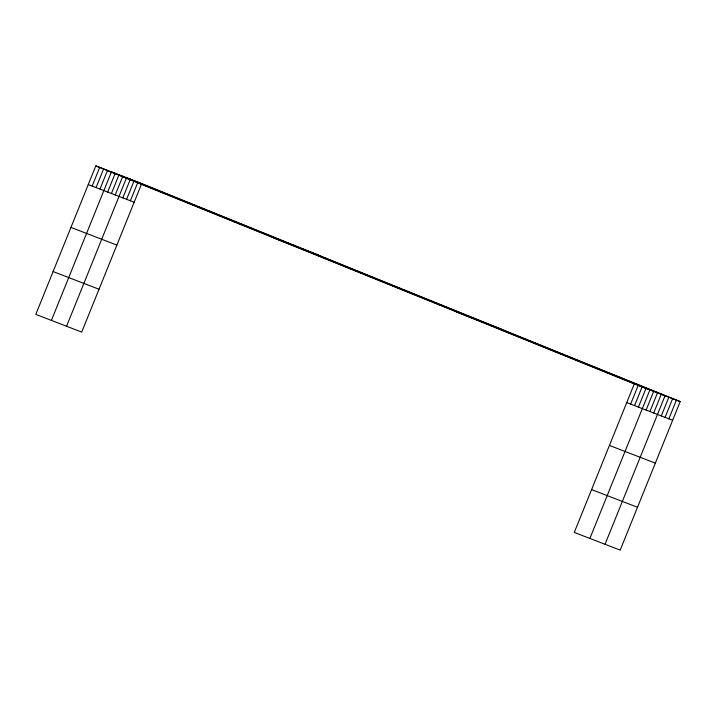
<?xml version="1.0" encoding="UTF-8"?>
<svg xmlns="http://www.w3.org/2000/svg" width="716" height="716" viewBox="0 0 716 716"><rect width="100%" height="100%" fill="white"/><g stroke="black" fill="none" stroke-linecap="round" stroke-linejoin="round"><path stroke-width="1.07" d="M141.723 183.565L95.81 165.879L35.8 314.405L81.713 332.09L141.723 183.565L680.2 401.595L620.19 550.121L574.277 532.435L634.287 383.91L680.2 401.595M92.158 186.071L99.712 167.383M96.06 187.574L103.614 168.886M99.963 189.078L107.516 170.39M51.409 320.419L111.419 171.894L649.895 389.925L589.886 538.441M107.66 192.04L115.204 173.353M111.445 193.499L118.999 174.811M115.231 194.958L122.785 176.27M66.561 326.254L126.571 177.729L665.048 395.76L605.038 544.285M122.812 197.876L130.357 179.188M126.598 199.334L134.152 180.647M130.384 200.793L137.937 182.106M630.635 404.101L638.189 385.414M634.537 405.596L642.091 386.917M638.439 407.1L645.993 388.421M646.136 410.062L653.681 391.384M649.922 411.53L657.467 392.842M653.708 412.989L661.262 394.301M661.289 415.906L668.833 397.219M665.075 417.365L672.619 398.678M668.86 418.824L676.414 400.137M273.503 237.828L319.417 255.514M456.584 311.961L502.507 329.646M88.256 184.567L134.178 202.252M626.733 402.598L672.646 420.283M70.947 227.411L116.86 245.096M609.423 445.442L655.337 463.127M53.109 271.561L99.032 289.246M591.586 489.583L637.5 507.268M95.81 165.879L634.287 383.91"/></g></svg>
